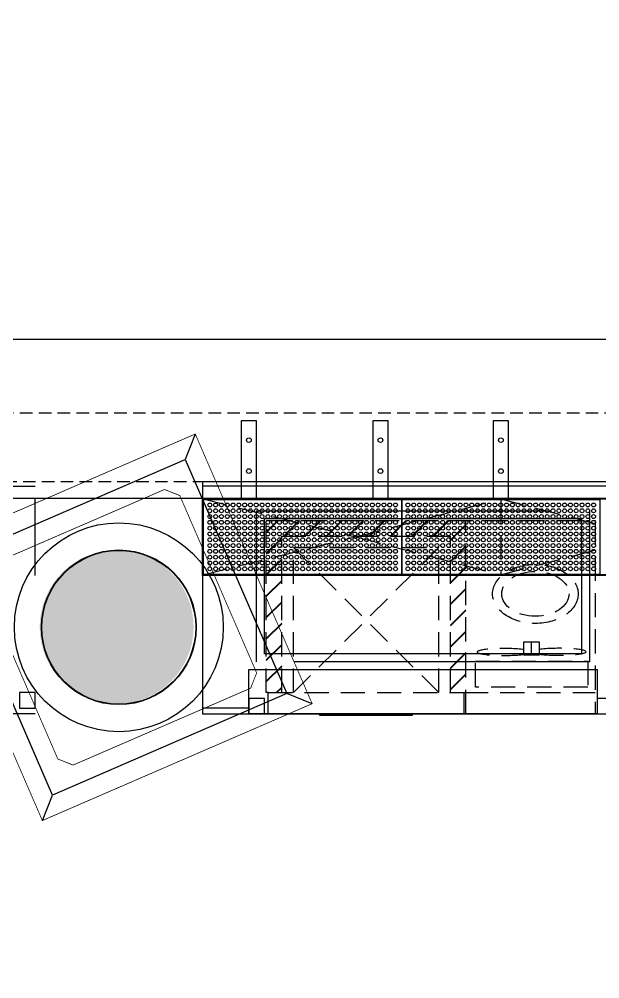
# Model space of a CAD drawing. Header units: millimetres. Extents: x 2562 to 7288, y 778 to 5635.
# Drawn here: x 4948.2 to 5098.2, y 1922.4 to 2170.6 of the extents above; entities that cross this region are included whole.
import ezdxf

# ---------------------------------------------------------------- set-up
doc = ezdxf.new("R2010")
doc.units = ezdxf.units.MM
doc.linetypes.add('DASHEDX2', pattern=[38.1, 25.4, -12.7])
doc.linetypes.add('HIDDEN', pattern=[0.375, 0.25, -0.125])
doc.layers.add('0-COTTURA', color=7, linetype='Continuous', lineweight=30, true_color=0xdfb520)
for name, color, linetype in [('0-gnl-barme-tarama', 251, 'Continuous'), ('0-gnl-gor1', 1, 'Continuous'), ('0-gnl-gor3', 252, 'Continuous'), ('0-gnl-mevcut-duvar', 95, 'Continuous'), ('2-tef-sabit', 251, 'Continuous'), ('BH-DO-NOTLAR', 12, 'Continuous')]:
    doc.layers.add(name, color=color, linetype=linetype)
doc.layers.add('x-ref_base plan 1$0$SHG-WALL-HATCH', color=252, linetype='Continuous', lineweight=5)

# ---------------------------------------------------------------- blocks, each defined once
blk = doc.blocks.new('kolon')
at = {"layer": '0-COTTURA', "color": 252, "ltscale": 3}
for p, q in [((-51550.61, -19894.95), (-51545.61, -19899.95)), ((-51474.61, -19894.95), (-51479.61, -19899.95)), ((-51550.61, -19970.95), (-51545.61, -19965.95)), ((-51474.61, -19970.95), (-51479.61, -19965.95))]:
    blk.add_line(p, q, dxfattribs=at)
at = {"layer": '0-COTTURA', "color": 12, "ltscale": 3, "const_width": 0.2}
blk.add_lwpolyline([(-51474.61, -19970.95), (-51550.61, -19970.95), (-51550.61, -19894.95), (-51474.61, -19894.95)], close=True, dxfattribs=at)
at = {"layer": '0-COTTURA', "color": 252, "ltscale": 3}
blk.add_lwpolyline([(-51479.61, -19965.95), (-51545.61, -19965.95), (-51545.61, -19899.95), (-51479.61, -19899.95)], close=True, dxfattribs=at)
at = {"layer": '0-COTTURA', "color": 12, "ltscale": 3, "const_width": 0.2}
for points in [[(-51487.61, -19904.95), (-51537.61, -19904.95), (-51540.61, -19907.95), (-51540.61, -19957.95), (-51537.61, -19960.95)], [(-51487.61, -19904.95), (-51484.61, -19907.95)], [(-51484.61, -19907.95), (-51484.61, -19957.95), (-51487.61, -19960.95), (-51537.61, -19960.95), (-51540.61, -19957.95)]]:
    blk.add_lwpolyline(points, dxfattribs=at)
at = {"layer": '0-COTTURA', "color": 252, "ltscale": 3}
blk.add_circle((-51512.61, -19932.95), 27, dxfattribs=at)
at = {"layer": '0-COTTURA', "color": 12, "ltscale": 3}
blk.add_circle((-51512.61, -19932.95), 20, dxfattribs=at)
blk = doc.blocks.new('boh')
at = {"layer": 'x-ref_base plan 1$0$SHG-WALL-HATCH'}
h = blk.add_hatch(color=256, dxfattribs=at)
h.paths.add_polyline_path([(-50117.15, -17732.22), (-50034.35, -17614.48), (-49883.52, -17720.55), (-49893.06, -17734.12), (-49885, -17739.86), (-49865.85, -17712.99), (-49871.15, -17709.21), (-49695.36, -17462.62), (-49695.36, -17422.82), (-49877.33, -17293.1), (-49877.4, -17293.2), (-50153.53, -17679.83), (-50163.3, -17672.85), (-50360.76, -17949.33), (-50360.76, -17949.33), (-50363.26, -17952.83), (-50339.88, -17969.33), (-50237.55, -17824.89), (-50124.79, -17905.11), (-50124.5, -17904.98), (-50124.66, -17905.21), (-50036.9, -17967.64), (-50036.37, -17967.42), (-50036.66, -17967.81), (-49884.51, -18076.05), (-49852.23, -18099.07), (-49778.23, -17995.28), (-49969.75, -17858.75), (-49949.44, -17830.25), (-49956.91, -17824.92), (-49966.34, -17838.32), (-49974.19, -17832.8), (-49976.15, -17831.42), (-49976.15, -17831.42), (-49984.66, -17825.44)])
h.paths.add_polyline_path([(-50067.71, -17574.93), (-49886.01, -17320.06), (-49715.83, -17441.38), (-49897.52, -17696.25)], flags=16)
h.paths.add_polyline_path([(-50020.42, -18330.56), (-49852.36, -18099.26), (-49878.93, -18080.08), (-49884.54, -18076.09), (-50014.3, -18258.48), (-50268.3, -18077.79), (-50304.33, -18128.45)])
h.paths.add_polyline_path([(-50095.22, -17156.18), (-50086.51, -17143.97), (-50103.44, -17131.9), (-50096.86, -17122.66), (-50133.27, -17122.66), (-50136.58, -17126.7)])
h.paths.add_polyline_path([(-50293.75, -17616.42), (-50287.24, -17621.06), (-49994.09, -17209.85), (-50005.09, -17202.02), (-50013.79, -17214.23), (-50009.31, -17217.42)])
h.paths.add_polyline_path([(-51718.65, -19644.21), (-51696.58, -19696.99), (-51676.22, -19688.48), (-51698.29, -19635.7)], flags=9)
h.paths.add_polyline_path([(-51407.22, -19513.01), (-51385.15, -19565.79), (-51364.79, -19557.27), (-51386.86, -19504.49)], flags=9)
h.paths.add_polyline_path([(-53133.33, -20478.85), (-53014.84, -20478.85), (-53014.84, -20434.71), (-53133.33, -20434.71)], flags=9)
h.paths.add_polyline_path([(-52168.23, -20183.94), (-52106.12, -20183.94), (-52106.12, -20161.87), (-52168.23, -20161.87)], flags=9)
h.paths.add_polyline_path([(-52271.69, -20922.88), (-52012.88, -20922.88), (-52012.88, -20878.74), (-52271.69, -20878.74)], flags=9)
h.paths.add_polyline_path([(-51847.35, -21114.15), (-51728.85, -21114.15), (-51728.85, -21070.01), (-51847.35, -21070.01)], flags=9)
h.paths.add_polyline_path([(-51017.62, -19075.08), (-50832.23, -19075.08), (-50832.23, -19030.94), (-51017.62, -19030.94)], flags=9)
h.paths.add_polyline_path([(-51195.04, -19269.3), (-51058.87, -19269.3), (-51058.87, -19225.17), (-51195.04, -19225.17)], flags=9)
h.paths.add_polyline_path([(-51372.27, -19292.33), (-51292.93, -19292.33), (-51292.93, -19248.19), (-51372.27, -19248.19)], flags=9)
h.paths.add_polyline_path([(-51262.74, -20921.58), (-51003.93, -20921.58), (-51003.93, -20877.45), (-51262.74, -20877.45)], flags=9)
h.paths.add_polyline_path([(-50758.06, -20409.89), (-50683.72, -20409.89), (-50683.72, -20387.82), (-50758.06, -20387.82)], flags=9)
h.paths.add_polyline_path([(-52080.43, -19680.92), (-52055.45, -19680.92), (-52055.45, -19658.85), (-52080.43, -19658.85)], flags=9)
h.paths.add_polyline_path([(-51721.04, -19787.97), (-51696.05, -19787.97), (-51696.05, -19765.91), (-51721.04, -19765.91)], flags=9)
h.paths.add_polyline_path([(-51714.06, -20458.99), (-51689.07, -20458.99), (-51689.07, -20436.92), (-51714.06, -20436.92)], flags=9)
h.paths.add_polyline_path([(-51873.54, -20765.64), (-51848.55, -20765.64), (-51848.55, -20743.57), (-51873.54, -20743.57)], flags=9)
h.paths.add_polyline_path([(-52920.93, -20205.77), (-52895.95, -20205.77), (-52895.95, -20183.7), (-52920.93, -20183.7)], flags=9)
h.paths.add_polyline_path([(-52696.25, -20247.36), (-52563.34, -20247.36), (-52563.34, -20169.49), (-52696.25, -20169.49)], flags=9)
h.paths.add_polyline_path([(-51144.46, -19471.95), (-50957.7, -19387.5), (-50975.89, -19347.29), (-51162.65, -19431.74)], flags=9)
h.paths.add_polyline_path([(-50873.39, -19299.53), (-50784.26, -19299.53), (-50784.26, -19221.66), (-50873.39, -19221.66)], flags=9)
h.paths.add_polyline_path([(-51438.98, -19970.77), (-51375.41, -19970.77), (-51375.41, -19926.63), (-51438.98, -19926.63)], flags=9)
h.paths.add_polyline_path([(-52119.84, -20097.97), (-51963.17, -20024.89), (-51981.82, -19984.89), (-52138.5, -20057.97)], flags=9)
h = blk.add_hatch(color=256, dxfattribs=at)
h.paths.add_polyline_path([(-50117.15, -17732.22), (-50034.35, -17614.48), (-49883.52, -17720.55), (-49893.06, -17734.12), (-49885, -17739.86), (-49865.85, -17712.99), (-49871.15, -17709.21), (-49695.36, -17462.62), (-49695.36, -17422.82), (-49877.33, -17293.1), (-49877.4, -17293.2), (-50153.53, -17679.83), (-50163.3, -17672.85), (-50360.76, -17949.33), (-50360.76, -17949.33), (-50363.26, -17952.83), (-50339.88, -17969.33), (-50237.55, -17824.89), (-50124.79, -17905.11), (-50124.5, -17904.98), (-50124.66, -17905.21), (-50036.9, -17967.64), (-50036.37, -17967.42), (-50036.66, -17967.81), (-49884.51, -18076.05), (-49852.23, -18099.07), (-49778.23, -17995.28), (-49969.75, -17858.75), (-49949.44, -17830.25), (-49956.91, -17824.92), (-49966.34, -17838.32), (-49974.19, -17832.8), (-49976.15, -17831.42), (-49976.15, -17831.42), (-49984.66, -17825.44)])
h.paths.add_polyline_path([(-50067.71, -17574.93), (-49886.01, -17320.06), (-49715.83, -17441.38), (-49897.52, -17696.25)], flags=16)
h.paths.add_polyline_path([(-50020.42, -18330.56), (-49852.36, -18099.26), (-49878.93, -18080.08), (-49884.54, -18076.09), (-50014.3, -18258.48), (-50268.3, -18077.79), (-50304.33, -18128.45)])
h.paths.add_polyline_path([(-50095.22, -17156.18), (-50086.51, -17143.97), (-50103.44, -17131.9), (-50096.86, -17122.66), (-50133.27, -17122.66), (-50136.58, -17126.7)])
h.paths.add_polyline_path([(-50293.75, -17616.42), (-50287.24, -17621.06), (-49994.09, -17209.85), (-50005.09, -17202.02), (-50013.79, -17214.23), (-50009.31, -17217.42)])
h.paths.add_polyline_path([(-51718.65, -19644.21), (-51696.58, -19696.99), (-51676.22, -19688.48), (-51698.29, -19635.7)], flags=9)
h.paths.add_polyline_path([(-51407.22, -19513.01), (-51385.15, -19565.79), (-51364.79, -19557.27), (-51386.86, -19504.49)], flags=9)
h.paths.add_polyline_path([(-53133.33, -20478.85), (-53014.84, -20478.85), (-53014.84, -20434.71), (-53133.33, -20434.71)], flags=9)
h.paths.add_polyline_path([(-52168.23, -20183.94), (-52106.12, -20183.94), (-52106.12, -20161.87), (-52168.23, -20161.87)], flags=9)
h.paths.add_polyline_path([(-52271.69, -20922.88), (-52012.88, -20922.88), (-52012.88, -20878.74), (-52271.69, -20878.74)], flags=9)
h.paths.add_polyline_path([(-51847.35, -21114.15), (-51728.85, -21114.15), (-51728.85, -21070.01), (-51847.35, -21070.01)], flags=9)
h.paths.add_polyline_path([(-51017.62, -19075.08), (-50832.23, -19075.08), (-50832.23, -19030.94), (-51017.62, -19030.94)], flags=9)
h.paths.add_polyline_path([(-51195.04, -19269.3), (-51058.87, -19269.3), (-51058.87, -19225.17), (-51195.04, -19225.17)], flags=9)
h.paths.add_polyline_path([(-51372.27, -19292.33), (-51292.93, -19292.33), (-51292.93, -19248.19), (-51372.27, -19248.19)], flags=9)
h.paths.add_polyline_path([(-51262.74, -20921.58), (-51003.93, -20921.58), (-51003.93, -20877.45), (-51262.74, -20877.45)], flags=9)
h.paths.add_polyline_path([(-50758.06, -20409.89), (-50683.72, -20409.89), (-50683.72, -20387.82), (-50758.06, -20387.82)], flags=9)
h.paths.add_polyline_path([(-52080.43, -19680.92), (-52055.45, -19680.92), (-52055.45, -19658.85), (-52080.43, -19658.85)], flags=9)
h.paths.add_polyline_path([(-51721.04, -19787.97), (-51696.05, -19787.97), (-51696.05, -19765.91), (-51721.04, -19765.91)], flags=9)
h.paths.add_polyline_path([(-51714.06, -20458.99), (-51689.07, -20458.99), (-51689.07, -20436.92), (-51714.06, -20436.92)], flags=9)
h.paths.add_polyline_path([(-51873.54, -20765.64), (-51848.55, -20765.64), (-51848.55, -20743.57), (-51873.54, -20743.57)], flags=9)
h.paths.add_polyline_path([(-52920.93, -20205.77), (-52895.95, -20205.77), (-52895.95, -20183.7), (-52920.93, -20183.7)], flags=9)
h.paths.add_polyline_path([(-52696.25, -20247.36), (-52563.34, -20247.36), (-52563.34, -20169.49), (-52696.25, -20169.49)], flags=9)
h.paths.add_polyline_path([(-51144.46, -19471.95), (-50957.7, -19387.5), (-50975.89, -19347.29), (-51162.65, -19431.74)], flags=9)
h.paths.add_polyline_path([(-50873.39, -19299.53), (-50784.26, -19299.53), (-50784.26, -19221.66), (-50873.39, -19221.66)], flags=9)
h.paths.add_polyline_path([(-51438.98, -19970.77), (-51375.41, -19970.77), (-51375.41, -19926.63), (-51438.98, -19926.63)], flags=9)
h.paths.add_polyline_path([(-52119.84, -20097.97), (-51963.17, -20024.89), (-51981.82, -19984.89), (-52138.5, -20057.97)], flags=9)
blk = doc.blocks.new('cekmeceli_buzdolabi_ust')
at = {"layer": '0-gnl-gor3', "linetype": 'DASHEDX2', "ltscale": 250}
h = blk.add_hatch(dxfattribs=at)
h.set_pattern_fill('JIS_LC_8', color=2, scale=5, style=0)
h.set_pattern_definition([(45, (22438.577, 15035.588), (-27.577164, 27.577164), []), (45, (22440.577, 15035.588), (-27.577164, 27.577164), [])])
h.paths.add_polyline_path([(0, -445), (40, -445), (40, -40), (475.8, -40), (475.8, -445), (515.8, -445), (515.8, 0), (0, 0), (0, -445), (40, -445)])
at = {"layer": '0-gnl-gor3', "linetype": 'HIDDEN', "ltscale": 250}
for p, q in [((515.8, -500), (515.8, 0)), ((40, -445), (40, -40)), ((40, -40), (475.8, -40)), ((475.8, -445), (475.8, -40)), ((70, -445), (70, -70)), ((70, -70), (445.8, -70)), ((70, -70), (445.8, -445)), ((445.8, -70), (70, -445)), ((445.8, -445), (445.8, -70)), ((510.8, -445), (850, -445)), ((137.9, -503), (137.9, -500)), ((377.9, -503), (377.9, -500))]:
    blk.add_line(p, q, dxfattribs=at)
at = {"layer": '0-gnl-gor3', "color": 6, "linetype": 'HIDDEN', "ltscale": 250}
blk.add_line((685.7, -348.4), (685.7, -313.3), dxfattribs=at)
at = {"layer": '0-gnl-gor3', "color": 0, "linetype": 'HIDDEN', "ltscale": 250}
blk.add_line((5, -445), (0, -445), dxfattribs=at)
at = {"layer": '0-gnl-gor3', "ltscale": 250}
blk.add_line((137.9, -503), (377.9, -503), dxfattribs=at)
at = {"layer": '0-gnl-gor3', "linetype": 'HIDDEN', "ltscale": 250}
blk.add_lwpolyline([(0, -445), (0, 0), (850, 0), (850, -500), (515.8, -500)], dxfattribs=at)
at = {"layer": '0-gnl-gor3', "color": 6, "linetype": 'HIDDEN', "ltscale": 250}
for points in [[(666, -313.3), (705.4, -313.3), (705.4, -348.4), (666, -348.4)], [(540.7, -363.5), (830.9, -363.5), (830.9, -431.1), (540.7, -431.1)]]:
    blk.add_lwpolyline(points, close=True, dxfattribs=at)
at = {"layer": '0-gnl-gor3', "linetype": 'HIDDEN', "ltscale": 250}
blk.add_lwpolyline([(5, -445), (510.8, -445), (510.8, -500), (5, -500)], close=True, dxfattribs=at)
at = {"layer": '0-gnl-gor3', "color": 0, "linetype": 'HIDDEN', "ltscale": 250}
blk.add_lwpolyline([(510.8, -500), (5, -500)], dxfattribs=at)
at = {"layer": '0-gnl-gor3', "linetype": 'HIDDEN', "ltscale": 250}
for major_axis, ratio in [((110.7, 0), 0.689376), ((87, 0), 0.666666)]:
    blk.add_ellipse((695.4, -189.7), major_axis=major_axis, ratio=ratio, dxfattribs=at)
at = {"layer": '0-gnl-gor3', "color": 6, "linetype": 'HIDDEN', "ltscale": 250}
for centre, start_param, end_param in [((615.4, -339.9), 0.768869, 5.514317), ((756.1, -339.4), 3.124395, 3.194711), ((615.4, -339.9), 6.232928, 6.336303), ((756.1, -339.4), 3.908857, 8.657514)]:
    blk.add_ellipse(centre, major_axis=(70.4, 0), ratio=0.127516, start_param=start_param, end_param=end_param, dxfattribs=at)
blk = doc.blocks.new('damlalik_ust_perf')
at = {"layer": '0-gnl-gor3', "ltscale": 250}
blk.add_lwpolyline([(0, 194), (512, 194), (512, 0), (0, 0)], close=True, dxfattribs=at)
for centre in [(16, 179.5), (31, 179.5), (31, 179.5), (46, 179.5), (46, 179.5), (61, 179.5), (61, 179.5), (76, 179.5), (76, 179.5), (91, 179.5), (91, 179.5), (106, 179.5), (106, 179.5), (121, 179.5), (121, 179.5), (136, 179.5), (136, 179.5), (151, 179.5), (151, 179.5), (166, 179.5), (166, 179.5), (181, 179.5), (181, 179.5), (196, 179.5), (196, 179.5), (211, 179.5), (211, 179.5), (226, 179.5), (226, 179.5), (241, 179.5), (241, 179.5), (256, 179.5), (256, 179.5), (271, 179.5), (271, 179.5), (286, 179.5), (286, 179.5), (301, 179.5), (301, 179.5), (316, 179.5), (316, 179.5), (331, 179.5), (331, 179.5), (346, 179.5), (346, 179.5), (361, 179.5), (361, 179.5), (376, 179.5), (376, 179.5), (391, 179.5), (391, 179.5), (406, 179.5), (406, 179.5), (421, 179.5), (421, 179.5), (436, 179.5), (436, 179.5), (451, 179.5), (451, 179.5), (466, 179.5), (466, 179.5), (481, 179.5), (481, 179.5), (496, 179.5), (16, 164.5), (16, 149.5), (31, 164.5), (31, 164.5), (31, 149.5), (31, 149.5), (46, 164.5), (46, 164.5), (46, 149.5), (46, 149.5), (61, 164.5), (61, 164.5), (61, 149.5), (61, 149.5), (76, 164.5), (76, 164.5), (76, 149.5), (76, 149.5), (91, 164.5), (91, 164.5), (91, 149.5), (91, 149.5), (106, 164.5), (106, 164.5), (106, 149.5), (106, 149.5), (121, 164.5), (121, 164.5), (121, 149.5), (121, 149.5), (136, 164.5), (136, 164.5), (136, 149.5), (136, 149.5), (151, 164.5), (151, 164.5), (151, 149.5), (151, 149.5), (166, 164.5), (166, 164.5), (166, 149.5), (166, 149.5), (181, 164.5), (181, 164.5), (181, 149.5), (181, 149.5), (196, 164.5), (196, 164.5), (196, 149.5), (196, 149.5), (211, 164.5), (211, 164.5), (211, 149.5), (211, 149.5), (226, 164.5), (226, 164.5), (226, 149.5), (226, 149.5), (241, 164.5), (241, 164.5), (241, 149.5), (241, 149.5), (256, 164.5), (256, 164.5), (256, 149.5), (256, 149.5), (271, 164.5), (271, 164.5), (271, 149.5), (271, 149.5), (286, 164.5), (286, 164.5), (286, 149.5), (286, 149.5), (301, 164.5), (301, 164.5), (301, 149.5), (301, 149.5), (316, 164.5), (316, 164.5), (316, 149.5), (316, 149.5), (331, 164.5), (331, 164.5), (331, 149.5), (331, 149.5), (346, 164.5), (346, 164.5), (346, 149.5), (346, 149.5), (361, 164.5), (361, 164.5), (361, 149.5), (361, 149.5), (376, 164.5), (376, 164.5), (376, 149.5), (376, 149.5), (391, 164.5), (391, 164.5), (391, 149.5), (391, 149.5), (406, 164.5), (406, 164.5), (406, 149.5), (406, 149.5), (421, 164.5), (421, 164.5), (421, 149.5), (421, 149.5), (436, 164.5), (436, 164.5), (436, 149.5), (436, 149.5), (451, 164.5), (451, 164.5), (451, 149.5), (451, 149.5), (466, 164.5), (466, 164.5), (466, 149.5), (466, 149.5), (481, 164.5), (481, 164.5), (481, 149.5), (481, 149.5), (496, 164.5), (496, 149.5), (16, 134.5), (16, 119.5), (31, 134.5), (31, 134.5), (31, 119.5), (31, 119.5), (46, 134.5), (46, 134.5), (46, 119.5), (46, 119.5), (61, 134.5), (61, 134.5), (61, 119.5), (61, 119.5), (76, 134.5), (76, 134.5), (76, 119.5), (76, 119.5), (91, 134.5), (91, 134.5), (91, 119.5), (91, 119.5), (106, 134.5), (106, 134.5), (106, 119.5), (106, 119.5), (121, 134.5), (121, 134.5), (121, 119.5), (121, 119.5), (136, 134.5), (136, 134.5), (136, 119.5), (136, 119.5), (151, 134.5), (151, 134.5), (151, 119.5), (151, 119.5), (166, 134.5), (166, 134.5), (166, 119.5), (166, 119.5), (181, 134.5), (181, 134.5), (181, 119.5), (181, 119.5), (196, 134.5), (196, 134.5), (196, 119.5), (196, 119.5), (211, 134.5), (211, 134.5), (211, 119.5), (211, 119.5), (226, 134.5), (226, 134.5), (226, 119.5), (226, 119.5), (241, 134.5), (241, 134.5), (241, 119.5), (241, 119.5), (256, 134.5), (256, 134.5), (256, 119.5), (256, 119.5), (271, 134.5), (271, 134.5), (271, 119.5), (271, 119.5), (286, 134.5), (286, 134.5), (286, 119.5), (286, 119.5), (301, 134.5), (301, 134.5), (301, 119.5), (301, 119.5), (316, 134.5), (316, 134.5), (316, 119.5), (316, 119.5), (331, 134.5), (331, 134.5), (331, 119.5), (331, 119.5), (346, 134.5), (346, 134.5), (346, 119.5), (346, 119.5), (361, 134.5), (361, 134.5), (361, 119.5), (361, 119.5), (376, 134.5), (376, 134.5), (376, 119.5), (376, 119.5), (391, 134.5), (391, 134.5), (391, 119.5), (391, 119.5), (406, 134.5), (406, 134.5), (406, 119.5), (406, 119.5), (421, 134.5), (421, 134.5), (421, 119.5), (421, 119.5), (436, 134.5), (436, 134.5), (436, 119.5), (436, 119.5), (451, 134.5), (451, 134.5), (451, 119.5), (451, 119.5), (466, 134.5), (466, 134.5), (466, 119.5), (466, 119.5), (481, 134.5), (481, 134.5), (481, 119.5), (481, 119.5), (496, 134.5), (496, 119.5), (16, 104.5), (31, 104.5), (31, 104.5), (46, 104.5), (46, 104.5), (61, 104.5), (61, 104.5), (76, 104.5), (76, 104.5), (91, 104.5), (91, 104.5), (106, 104.5), (106, 104.5), (121, 104.5), (121, 104.5), (136, 104.5), (136, 104.5), (151, 104.5), (151, 104.5), (166, 104.5), (166, 104.5), (181, 104.5), (181, 104.5), (196, 104.5), (196, 104.5), (211, 104.5), (211, 104.5), (226, 104.5), (226, 104.5), (241, 104.5), (241, 104.5), (256, 104.5), (256, 104.5), (271, 104.5), (271, 104.5), (286, 104.5), (286, 104.5), (301, 104.5), (301, 104.5), (316, 104.5), (316, 104.5), (331, 104.5), (331, 104.5), (346, 104.5), (346, 104.5), (361, 104.5), (361, 104.5), (376, 104.5), (376, 104.5), (391, 104.5), (391, 104.5), (406, 104.5), (406, 104.5), (421, 104.5), (421, 104.5), (436, 104.5), (436, 104.5), (451, 104.5), (451, 104.5), (466, 104.5), (466, 104.5), (481, 104.5), (481, 104.5), (496, 104.5), (16, 89.5), (16, 74.5), (31, 89.5), (31, 89.5), (31, 74.5), (31, 74.5), (46, 89.5), (46, 89.5), (46, 74.5), (46, 74.5), (61, 89.5), (61, 89.5), (61, 74.5), (61, 74.5), (76, 89.5), (76, 89.5), (76, 74.5), (76, 74.5), (91, 89.5), (91, 89.5), (91, 74.5), (91, 74.5), (106, 89.5), (106, 89.5), (106, 74.5), (106, 74.5), (121, 89.5), (121, 89.5), (121, 74.5), (121, 74.5), (136, 89.5), (136, 89.5), (136, 74.5), (136, 74.5), (151, 89.5), (151, 89.5), (151, 74.5), (151, 74.5), (166, 89.5), (166, 89.5), (166, 74.5), (166, 74.5), (181, 89.5), (181, 89.5), (181, 74.5), (181, 74.5), (196, 89.5), (196, 89.5), (196, 74.5), (196, 74.5), (211, 89.5), (211, 89.5), (211, 74.5), (211, 74.5), (226, 89.5), (226, 89.5), (226, 74.5), (226, 74.5), (241, 89.5), (241, 89.5), (241, 74.5), (241, 74.5), (256, 89.5), (256, 89.5), (256, 74.5), (256, 74.5), (271, 89.5), (271, 89.5), (271, 74.5), (271, 74.5), (286, 89.5), (286, 89.5), (286, 74.5), (286, 74.5), (301, 89.5), (301, 89.5), (301, 74.5), (301, 74.5), (316, 89.5), (316, 89.5), (316, 74.5), (316, 74.5), (331, 89.5), (331, 89.5), (331, 74.5), (331, 74.5), (346, 89.5), (346, 89.5), (346, 74.5), (346, 74.5), (361, 89.5), (361, 89.5), (361, 74.5), (361, 74.5), (376, 89.5), (376, 89.5), (376, 74.5), (376, 74.5), (391, 89.5), (391, 89.5), (391, 74.5), (391, 74.5), (406, 89.5), (406, 89.5), (406, 74.5), (406, 74.5), (421, 89.5), (421, 89.5), (421, 74.5), (421, 74.5), (436, 89.5), (436, 89.5), (436, 74.5), (436, 74.5), (451, 89.5), (451, 89.5), (451, 74.5), (451, 74.5), (466, 89.5), (466, 89.5), (466, 74.5), (466, 74.5), (481, 89.5), (481, 89.5), (481, 74.5), (481, 74.5), (496, 89.5), (496, 74.5), (16, 59.5), (31, 59.5), (31, 59.5), (46, 59.5), (46, 59.5), (61, 59.5), (61, 59.5), (76, 59.5), (76, 59.5), (91, 59.5), (91, 59.5), (106, 59.5), (106, 59.5), (121, 59.5), (121, 59.5), (136, 59.5), (136, 59.5), (151, 59.5), (151, 59.5), (166, 59.5), (166, 59.5), (181, 59.5), (181, 59.5), (196, 59.5), (196, 59.5), (211, 59.5), (211, 59.5), (226, 59.5), (226, 59.5), (241, 59.5), (241, 59.5), (256, 59.5), (256, 59.5), (271, 59.5), (271, 59.5), (286, 59.5), (286, 59.5), (301, 59.5), (301, 59.5), (316, 59.5), (316, 59.5), (331, 59.5), (331, 59.5), (346, 59.5), (346, 59.5), (361, 59.5), (361, 59.5), (376, 59.5), (376, 59.5), (391, 59.5), (391, 59.5), (406, 59.5), (406, 59.5), (421, 59.5), (421, 59.5), (436, 59.5), (436, 59.5), (451, 59.5), (451, 59.5), (466, 59.5), (466, 59.5), (481, 59.5), (481, 59.5), (496, 59.5), (16, 44.5), (16, 29.5), (31, 44.5), (31, 44.5), (31, 29.5), (31, 29.5), (46, 44.5), (46, 44.5), (46, 29.5), (46, 29.5), (61, 44.5), (61, 44.5), (61, 29.5), (61, 29.5), (76, 44.5), (76, 44.5), (76, 29.5), (76, 29.5), (91, 44.5), (91, 44.5), (91, 29.5), (91, 29.5), (106, 44.5), (106, 44.5), (106, 29.5), (106, 29.5), (121, 44.5), (121, 44.5), (121, 29.5), (121, 29.5), (136, 44.5), (136, 44.5), (136, 29.5), (136, 29.5), (151, 44.5), (151, 44.5), (151, 29.5), (151, 29.5), (166, 44.5), (166, 44.5), (166, 29.5), (166, 29.5), (181, 44.5), (181, 44.5), (181, 29.5), (181, 29.5), (196, 44.5), (196, 44.5), (196, 29.5), (196, 29.5), (211, 44.5), (211, 44.5), (211, 29.5), (211, 29.5), (226, 44.5), (226, 44.5), (226, 29.5), (226, 29.5), (241, 44.5), (241, 44.5), (241, 29.5), (241, 29.5), (256, 44.5), (256, 44.5), (256, 29.5), (256, 29.5), (271, 44.5), (271, 44.5), (271, 29.5), (271, 29.5), (286, 44.5), (286, 44.5), (286, 29.5), (286, 29.5), (301, 44.5), (301, 44.5), (301, 29.5), (301, 29.5), (316, 44.5), (316, 44.5), (316, 29.5), (316, 29.5), (331, 44.5), (331, 44.5), (331, 29.5), (331, 29.5), (346, 44.5), (346, 44.5), (346, 29.5), (346, 29.5), (361, 44.5), (361, 44.5), (361, 29.5), (361, 29.5), (376, 44.5), (376, 44.5), (376, 29.5), (376, 29.5), (391, 44.5), (391, 44.5), (391, 29.5), (391, 29.5), (406, 44.5), (406, 44.5), (406, 29.5), (406, 29.5), (421, 44.5), (421, 44.5), (421, 29.5), (421, 29.5), (436, 44.5), (436, 44.5), (436, 29.5), (436, 29.5), (451, 44.5), (451, 44.5), (451, 29.5), (451, 29.5), (466, 44.5), (466, 44.5), (466, 29.5), (466, 29.5), (481, 44.5), (481, 44.5), (481, 29.5), (481, 29.5), (496, 44.5), (496, 29.5), (16, 14.5), (31, 14.5), (31, 14.5), (46, 14.5), (46, 14.5), (61, 14.5), (61, 14.5), (76, 14.5), (76, 14.5), (91, 14.5), (91, 14.5), (106, 14.5), (106, 14.5), (121, 14.5), (121, 14.5), (136, 14.5), (136, 14.5), (151, 14.5), (151, 14.5), (166, 14.5), (166, 14.5), (181, 14.5), (181, 14.5), (196, 14.5), (196, 14.5), (211, 14.5), (211, 14.5), (226, 14.5), (226, 14.5), (241, 14.5), (241, 14.5), (256, 14.5), (256, 14.5), (271, 14.5), (271, 14.5), (286, 14.5), (286, 14.5), (301, 14.5), (301, 14.5), (316, 14.5), (316, 14.5), (331, 14.5), (331, 14.5), (346, 14.5), (346, 14.5), (361, 14.5), (361, 14.5), (376, 14.5), (376, 14.5), (391, 14.5), (391, 14.5), (406, 14.5), (406, 14.5), (421, 14.5), (421, 14.5), (436, 14.5), (436, 14.5), (451, 14.5), (451, 14.5), (466, 14.5), (466, 14.5), (481, 14.5), (481, 14.5), (496, 14.5)]:
    blk.add_circle(centre, 5, dxfattribs=at)
blk = doc.blocks.new('damlalik_tava_01')
at = {"layer": '0-gnl-gor3', "linetype": 'HIDDEN', "ltscale": 250}
for p, q in [((2, 198), (391.8, 100.8)), ((399.6, 100.8), (771.3, 198)), ((771.3, 198), (771.3, 2)), ((771.3, 198), (1143.1, 100.8)), ((1150.9, 100.8), (1540.7, 198)), ((2, 2), (391.8, 99.2)), ((399.6, 99.2), (771.3, 2)), ((771.3, 2), (1143.1, 99.2)), ((1150.9, 99.2), (1540.7, 2))]:
    blk.add_line(p, q, dxfattribs=at)
at = {"layer": '0-gnl-gor3', "ltscale": 250}
blk.add_line((771.3, 20), (771.3, 20), dxfattribs=at)
for points in [[(100, 200), (140, 200), (140, 400), (100, 400)], [(440, 200), (480, 200), (480, 400), (440, 400)], [(751.3, 200), (791.3, 200), (791.3, 400), (751.3, 400)], [(1062.7, 200), (1102.7, 200), (1102.7, 400), (1062.7, 400)], [(1402.7, 200), (1442.7, 200), (1442.7, 400), (1402.7, 400)]]:
    blk.add_lwpolyline(points, close=True, dxfattribs=at)
at = {"layer": '0-gnl-gor3', "ltscale": 3}
for points in [[(0, 200), (1542.7, 200), (1542.7, 0), (0, 0)], [(2, 198), (1540.7, 198), (1540.7, 2), (2, 2)]]:
    blk.add_lwpolyline(points, close=True, dxfattribs=at)
at = {"layer": '0-gnl-gor3', "ltscale": 250}
for centre, radius in [((120, 350), 6), ((460, 350), 6), ((771.3, 350), 6), ((1082.7, 350), 6), ((1422.7, 350), 6), ((120, 270), 6), ((460, 270), 6), ((771.3, 270), 6), ((1082.7, 270), 6), ((1422.7, 270), 6), ((395.7, 100), 4), ((1147, 100), 4)]:
    blk.add_circle(centre, radius, dxfattribs=at)

msp = doc.modelspace()

# ---------------------------------------------------------------- hatches: boundary and pattern name
at = {"layer": '0-gnl-barme-tarama'}
msp.add_hatch(color=256, dxfattribs=at).paths.add_polyline_path([(4993.23, 2013.38, 1), (4953.44, 2013.38, 1)])
at = {"layer": 'x-ref_base plan 1$0$SHG-WALL-HATCH'}
h = msp.add_hatch(color=256, dxfattribs=at)
h.paths.add_polyline_path([(6369.35, 4214.03), (6452.15, 4331.78), (6602.99, 4225.7), (6593.45, 4212.13), (6601.5, 4206.39), (6620.66, 4233.26), (6615.36, 4237.04), (6791.15, 4483.64), (6791.15, 4523.43), (6609.18, 4653.16), (6609.11, 4653.05), (6332.98, 4266.43), (6323.21, 4273.4), (6125.75, 3996.92), (6125.75, 3996.92), (6123.25, 3993.42), (6146.63, 3976.92), (6248.95, 4121.36), (6361.71, 4041.14), (6362.01, 4041.27), (6361.85, 4041.05), (6449.61, 3978.61), (6450.13, 3978.84), (6449.85, 3978.44), (6601.99, 3870.21), (6634.28, 3847.18), (6708.27, 3950.97), (6516.75, 4087.51), (6537.07, 4116.01), (6529.6, 4121.33), (6520.17, 4107.93), (6512.32, 4113.45), (6510.36, 4114.83), (6510.36, 4114.83), (6501.85, 4120.82)])
h.paths.add_polyline_path([(6418.8, 4371.33), (6600.49, 4626.19), (6770.68, 4504.87), (6588.98, 4250)], flags=16)
h.paths.add_polyline_path([(6466.09, 3615.69), (6634.14, 3846.99), (6607.58, 3866.18), (6601.96, 3870.17), (6472.21, 3687.77), (6218.21, 3868.46), (6182.17, 3817.81)])
h.paths.add_polyline_path([(6391.29, 4790.07), (6399.99, 4802.28), (6383.07, 4814.35), (6389.65, 4823.59), (6353.24, 4823.59), (6349.93, 4819.55)])
h.paths.add_polyline_path([(6192.76, 4329.83), (6199.27, 4325.19), (6492.42, 4736.4), (6481.42, 4744.23), (6472.71, 4732.02), (6477.19, 4728.83)])
h.paths.add_polyline_path([(4767.86, 2302.04), (4789.93, 2249.26), (4810.29, 2257.77), (4788.22, 2310.55)], flags=9)
h.paths.add_polyline_path([(5079.29, 2433.25), (5101.36, 2380.47), (5121.72, 2388.98), (5099.65, 2441.76)], flags=9)
h.paths.add_polyline_path([(3353.17, 1467.41), (3471.67, 1467.41), (3471.67, 1511.54), (3353.17, 1511.54)], flags=9)
h.paths.add_polyline_path([(4318.28, 1762.31), (4380.38, 1762.31), (4380.38, 1784.38), (4318.28, 1784.38)], flags=9)
h.paths.add_polyline_path([(4214.82, 1023.37), (4473.63, 1023.37), (4473.63, 1067.51), (4214.82, 1067.51)], flags=9)
h.paths.add_polyline_path([(4639.16, 832.11), (4757.65, 832.11), (4757.65, 876.24), (4639.16, 876.24)], flags=9)
h.paths.add_polyline_path([(5468.89, 2871.18), (5654.28, 2871.18), (5654.28, 2915.31), (5468.89, 2915.31)], flags=9)
h.paths.add_polyline_path([(5291.47, 2676.95), (5427.64, 2676.95), (5427.64, 2721.09), (5291.47, 2721.09)], flags=9)
h.paths.add_polyline_path([(5114.24, 2653.92), (5193.58, 2653.92), (5193.58, 2698.06), (5114.24, 2698.06)], flags=9)
h.paths.add_polyline_path([(5223.77, 1024.67), (5482.58, 1024.67), (5482.58, 1068.81), (5223.77, 1068.81)], flags=9)
h.paths.add_polyline_path([(5728.45, 1536.37), (5802.79, 1536.37), (5802.79, 1558.44), (5728.45, 1558.44)], flags=9)
h.paths.add_polyline_path([(4406.07, 2265.33), (4431.06, 2265.33), (4431.06, 2287.4), (4406.07, 2287.4)], flags=9)
h.paths.add_polyline_path([(4765.47, 2158.28), (4790.46, 2158.28), (4790.46, 2180.35), (4765.47, 2180.35)], flags=9)
h.paths.add_polyline_path([(4772.45, 1487.26), (4797.43, 1487.26), (4797.43, 1509.33), (4772.45, 1509.33)], flags=9)
h.paths.add_polyline_path([(4612.97, 1180.61), (4637.96, 1180.61), (4637.96, 1202.68), (4612.97, 1202.68)], flags=9)
h.paths.add_polyline_path([(3565.57, 1740.49), (3590.56, 1740.49), (3590.56, 1762.56), (3565.57, 1762.56)], flags=9)
h.paths.add_polyline_path([(3790.26, 1698.89), (3923.16, 1698.89), (3923.16, 1776.76), (3790.26, 1776.76)], flags=9)
h.paths.add_polyline_path([(5342.04, 2474.3), (5528.81, 2558.75), (5510.62, 2598.97), (5323.86, 2514.52)], flags=9)
h.paths.add_polyline_path([(5613.11, 2646.73), (5702.24, 2646.73), (5702.24, 2724.59), (5613.11, 2724.59)], flags=9)
h.paths.add_polyline_path([(5047.53, 1975.49), (5111.1, 1975.49), (5111.1, 2019.62), (5047.53, 2019.62)], flags=9)
h.paths.add_polyline_path([(4366.67, 1848.28), (4523.34, 1921.36), (4504.68, 1961.36), (4348.01, 1888.28)], flags=9)

# ---------------------------------------------------------------- linework, layer by layer
at = {"color": 3, "ltscale": 3}
msp.add_circle((4973.89, 2013.3), 19.89, dxfattribs=at)
at = {"layer": '0-gnl-gor1', "linetype": 'Continuous'}
msp.add_lwpolyline([(5356.71, 1980.69), (5356.71, 2028.69, 0.414213), (5297.71, 2087.69), (4837.01, 2087.69, 0.41427), (4778.01, 2028.68), (4778.07, 1681.28, 0.414158), (4837.07, 1622.29), (5166.82, 1622.29, 0.414214), (5225.82, 1681.29), (5225.82, 1727.29, 0.414214), (5224.82, 1728.29), (5185.82, 1728.29, 0.414214), (5184.82, 1727.29), (5184.82, 1681.29, -0.414214), (5166.82, 1663.29), (4837.07, 1663.29, -0.414158), (4819.07, 1681.29), (4819.01, 2028.69, -0.41427), (4837.01, 2046.69), (5297.71, 2046.69, -0.414213), (5315.71, 2028.69), (5315.71, 1981.69, 0.414214), (5316.71, 1980.69), (5356.71, 1980.69)], format="xyb", dxfattribs=at)
at = {"layer": '0-gnl-gor3'}
for p, q in [((4952.27, 2026.69), (4952.27, 2046.69)), ((4952.27, 2045.69), (4952.27, 2045.49))]:
    msp.add_line(p, q, dxfattribs=at)
msp.add_lwpolyline([(4995.52, 2050.91), (4995.52, 1990.91), (5320.01, 1990.91), (5320.01, 2028.69, 0.389215), (5299.63, 2050.91)], format="xyb", close=True, dxfattribs=at)
for points in [[(5318.81, 1990.91), (5318.81, 2028.69, 0.414213), (5297.71, 2049.79), (4995.52, 2049.79)], [(4952.27, 2049.71), (4835.13, 2049.71, 0.361402), (4816, 2030.68), (4816, 1679.41, 0.361452), (4835.23, 1660.28), (5168.72, 1660.28, 0.388023), (5187.92, 1681.29), (5187.92, 1719.08)]]:
    msp.add_lwpolyline(points, format="xyb", dxfattribs=at)
at = {"layer": '0-gnl-gor3', "linetype": 'DASHEDX2', "ltscale": 3}
msp.add_lwpolyline([(5095.52, 2043.41), (5095.52, 2004.41), (5009.52, 2004.41), (5009.52, 2043.41)], close=True, dxfattribs=at)
at = {"layer": '0-gnl-gor3', "ltscale": 3}
for points in [[(5093.52, 2041.41), (5093.52, 2006.41), (5011.52, 2006.41), (5011.52, 2041.41)], [(5097.52, 2002.41), (5097.52, 1990.91), (5007.52, 1990.91), (5007.52, 2002.41)]]:
    msp.add_lwpolyline(points, close=True, dxfattribs=at)
at = {"layer": '0-gnl-gor3', "ltscale": 250}
for points in [[(4952.27, 1992.41), (4952.27, 1996.41), (4948.27, 1996.41), (4948.27, 1992.41)], [(5011.52, 1990.91), (5011.52, 1994.91), (5007.52, 1994.91), (5007.52, 1990.91)], [(5101.52, 1990.91), (5101.52, 1994.91), (5097.52, 1994.91), (5097.52, 1990.91)], [(4995.52, 1990.91), (5007.52, 1990.91), (5007.52, 1992.41), (4995.52, 1992.41)]]:
    msp.add_lwpolyline(points, close=True, dxfattribs=at)
at = {"layer": '0-gnl-gor3'}
msp.add_lwpolyline([(4952.27, 1990.91), (4874.8, 1990.91), (4874.8, 1719.08), (5210.58, 1719.08)], dxfattribs=at)
at = {"layer": '0-gnl-mevcut-duvar'}
msp.add_circle((4973.89, 2013.3), 19.89, dxfattribs=at)
at = {"layer": '2-tef-sabit'}
msp.add_line((4995.52, 2050.91), (4995.52, 1990.91), dxfattribs=at)
at = {"layer": '2-tef-sabit', "linetype": 'HIDDEN', "ltscale": 13}
msp.add_lwpolyline([(5337.71, 1985.69), (5337.71, 2028.69, 0.414213), (5297.71, 2068.69), (4837.01, 2068.69, 0.41427), (4797.01, 2028.69), (4797.07, 1681.28, 0.414158), (4837.07, 1641.29), (5166.82, 1641.29, 0.414214), (5206.82, 1681.29), (5206.82, 1723.29), (5189.12, 1723.29), (5189.12, 1681.29, -0.414214), (5166.82, 1658.99), (4837.07, 1658.99, -0.414158), (4814.77, 1681.29), (4814.71, 2028.69, -0.41427), (4837.01, 2050.99), (5297.71, 2050.99, -0.414213), (5320.01, 2028.69), (5320.01, 1985.69)], format="xyb", dxfattribs=at)

# ---------------------------------------------------------------- block references
at = {"layer": '0-COTTURA', "rotation": 23.42801757911243}
msp.add_blockref('kolon', (44314.55, 40784.23), dxfattribs=at)
msp.add_blockref('kolon', (44314.55, 40784.23), dxfattribs=at)
at = {"layer": '0-gnl-gor3', "xscale": 0.1, "yscale": 0.1, "zscale": 0.1}
for name, p in [('damlalik_tava_01', (4995.52, 2026.69)), ('damlalik_ust_perf', (4995.82, 2026.99)), ('damlalik_ust_perf', (5047.02, 2026.99)), ('cekmeceli_buzdolabi_ust', (5012.02, 2040.91))]:
    msp.add_blockref(name, p, dxfattribs=at)
at = {"layer": 'BH-DO-NOTLAR'}
msp.add_blockref('boh', (56486.51, 21946.25), dxfattribs=at)

doc.saveas('drawing.dxf')
